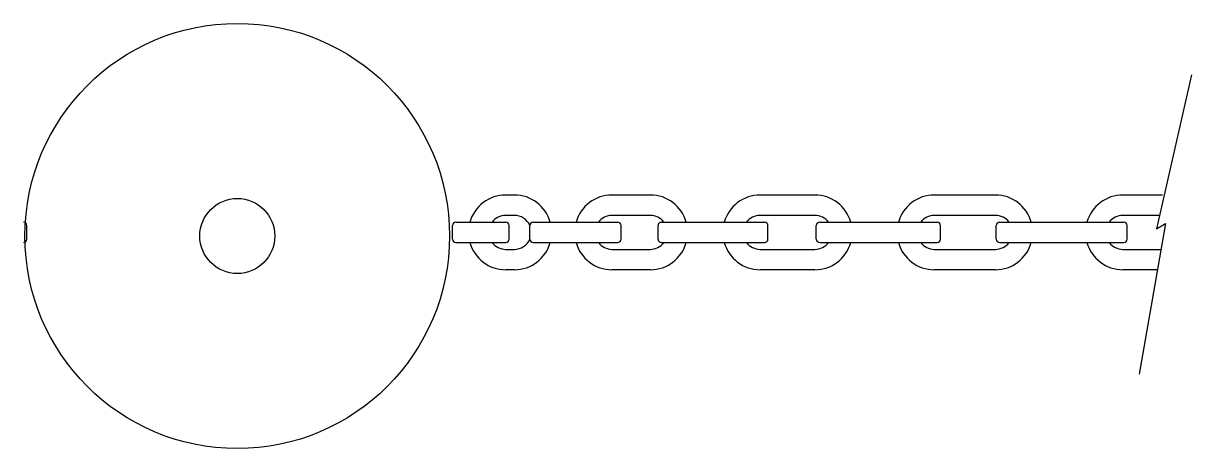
# Model space of a CAD drawing. Extents: x 10 to 193, y 104 to 171.
import ezdxf

# ---------------------------------------------------------------- set-up
doc = ezdxf.new("R2010")
doc.units = 0
doc.layers.add('LIVELLO_1', color=160, linetype='Continuous')

# ---------------------------------------------------------------- blocks, each defined once
blk = doc.blocks.new('AI9-BLK1')
at = {"layer": 'LIVELLO_1', "color": 7}
for p, q in [((-13.93, 6.41), (-15.28, 6.41)), ((7.36, 6.41), (1.35, 6.41)), ((33.12, 6.41), (24.55, 6.41)), ((61.38, 6.41), (51.82, 6.41)), ((87.55, 6.41), (81.34, 6.41)), ((-23.09, 2.16), (-15.28, 2.16)), ((-10.97, 2.16), (2.25, 2.16)), ((9.09, 2.16), (25.25, 2.16)), ((33.88, 2.16), (52.26, 2.16)), ((62.04, 2.16), (81.47, 2.16)), ((86.99, 3.22), (81.34, 3.22)), ((-23.62, -0.49), (-23.62, 1.63)), ((-14.75, -0.49), (-14.75, 1.63)), ((-11.5, -0.49), (-11.5, 1.63)), ((2.78, -0.49), (2.78, 1.63)), ((8.56, -0.49), (8.56, 1.63)), ((25.78, -0.49), (25.78, 1.63)), ((33.34, -0.49), (33.34, 1.63)), ((52.79, -0.49), (52.79, 1.63)), ((61.52, -0.49), (61.52, 1.63)), ((82, -0.49), (82, 1.63)), ((-23.09, -1.02), (-15.28, -1.02)), ((-10.97, -1.02), (2.25, -1.02)), ((9.09, -1.02), (25.25, -1.02)), ((33.88, -1.02), (52.26, -1.02)), ((62.04, -1.02), (81.47, -1.02)), ((-13.93, -5.28), (-15.28, -5.28)), ((7.36, -5.28), (1.35, -5.28)), ((33.12, -5.28), (24.55, -5.28)), ((61.38, -5.28), (51.82, -5.28)), ((86.74, -5.28), (81.34, -5.28))]:
    blk.add_line(p, q, dxfattribs=at)
blk.add_lwpolyline([(92.1, 25.18), (86.63, 1.13), (88, 1.93), (83.87, -21.58)], dxfattribs=at)
for radius in [33.24, 5.87]:
    blk.add_circle((-57.31, 0), radius, dxfattribs=at)
for points in [[(-15.28, 6.41), (-17.89, 6.41), (-20.19, 4.68), (-20.9, 2.16)], [(-8.31, 2.16), (-9.02, 4.68), (-11.32, 6.41), (-13.93, 6.41)], [(1.35, 6.41), (-1.27, 6.41), (-3.56, 4.68), (-4.27, 2.16)], [(12.98, 2.16), (12.27, 4.68), (9.98, 6.41), (7.36, 6.41)], [(24.55, 6.41), (21.94, 6.41), (19.64, 4.68), (18.93, 2.16)], [(38.75, 2.16), (38.03, 4.68), (35.74, 6.41), (33.12, 6.41)], [(51.82, 6.41), (49.21, 6.41), (46.91, 4.68), (46.2, 2.16)], [(67, 2.16), (66.29, 4.68), (63.99, 6.41), (61.38, 6.41)], [(81.34, 6.41), (78.73, 6.41), (76.43, 4.68), (75.72, 2.16)], [(-15.28, 3.22), (-16.12, 3.22), (-16.9, 2.83), (-17.4, 2.16)], [(1.35, 3.22), (0.52, 3.22), (-0.27, 2.83), (-0.77, 2.16)], [(24.55, 3.22), (23.72, 3.22), (22.93, 2.83), (22.43, 2.16)], [(51.82, 3.22), (50.98, 3.22), (50.2, 2.83), (49.7, 2.16)], [(81.34, 3.22), (80.5, 3.22), (79.72, 2.83), (79.21, 2.16)], [(-20.9, -1.02), (-20.19, -3.54), (-17.89, -5.28), (-15.28, -5.28)], [(-13.93, -2.09), (-12.88, -2.09), (-11.93, -1.48), (-11.5, -0.51)], [(-13.93, -5.28), (-11.32, -5.28), (-9.02, -3.54), (-8.31, -1.02)], [(-4.27, -1.02), (-3.56, -3.54), (-1.27, -5.28), (1.35, -5.28)], [(7.36, -5.28), (9.98, -5.28), (12.27, -3.54), (12.98, -1.02)], [(7.36, -2.09), (8.19, -2.09), (8.98, -1.69), (9.48, -1.02)], [(18.93, -1.02), (19.64, -3.54), (21.94, -5.28), (24.55, -5.28)], [(33.12, -5.28), (35.74, -5.28), (38.03, -3.54), (38.75, -1.02)], [(33.12, -2.09), (33.96, -2.09), (34.75, -1.69), (35.25, -1.02)], [(46.2, -1.02), (46.91, -3.54), (49.21, -5.28), (51.82, -5.28)], [(61.38, -5.28), (63.99, -5.28), (66.29, -3.54), (67, -1.02)], [(61.38, -2.09), (62.22, -2.09), (63.01, -1.69), (63.51, -1.02)], [(75.72, -1.02), (76.43, -3.54), (78.73, -5.28), (81.34, -5.28)]]:
    blk.add_open_spline(points, degree=3, dxfattribs=at)
for points, knots in [([(-90.27, 1.63), (-90.27, 1.77), (-90.32, 1.9), (-90.42, 2), (-90.52, 2.11), (-90.66, 2.16), (-90.8, 2.16)], [0, 0, 0, 0, 1, 1, 1, 2, 2, 2, 2]), ([(-23.09, 2.16), (-23.23, 2.16), (-23.36, 2.11), (-23.46, 2), (-23.56, 1.9), (-23.62, 1.77), (-23.62, 1.63)], [0, 0, 0, 0, 1, 1, 1, 2, 2, 2, 2]), ([(-11.5, 1.64), (-11.93, 2.6), (-12.88, 3.22), (-13.93, 3.22), (-13.93, 3.22), (-15.28, 3.22), (-15.28, 3.22)], [0, 0, 0, 0, 1, 1, 1, 2, 2, 2, 2]), ([(-14.75, 1.63), (-14.75, 1.77), (-14.8, 1.9), (-14.91, 2), (-15, 2.11), (-15.14, 2.16), (-15.28, 2.16)], [0, 0, 0, 0, 1, 1, 1, 2, 2, 2, 2]), ([(-10.97, 2.16), (-11.11, 2.16), (-11.25, 2.11), (-11.35, 2), (-11.45, 1.9), (-11.5, 1.77), (-11.5, 1.63)], [0, 0, 0, 0, 1, 1, 1, 2, 2, 2, 2]), ([(9.48, 2.16), (8.98, 2.83), (8.19, 3.22), (7.36, 3.22), (7.36, 3.22), (1.35, 3.22), (1.35, 3.22)], [0, 0, 0, 0, 1, 1, 1, 2, 2, 2, 2]), ([(2.78, 1.63), (2.78, 1.77), (2.72, 1.9), (2.62, 2), (2.52, 2.11), (2.39, 2.16), (2.25, 2.16)], [0, 0, 0, 0, 1, 1, 1, 2, 2, 2, 2]), ([(9.09, 2.16), (8.95, 2.16), (8.82, 2.11), (8.72, 2), (8.62, 1.9), (8.56, 1.77), (8.56, 1.63)], [0, 0, 0, 0, 1, 1, 1, 2, 2, 2, 2]), ([(35.25, 2.16), (34.75, 2.83), (33.96, 3.22), (33.12, 3.22), (33.12, 3.22), (24.55, 3.22), (24.55, 3.22)], [0, 0, 0, 0, 1, 1, 1, 2, 2, 2, 2]), ([(25.78, 1.63), (25.78, 1.77), (25.72, 1.9), (25.62, 2), (25.52, 2.11), (25.39, 2.16), (25.25, 2.16)], [0, 0, 0, 0, 1, 1, 1, 2, 2, 2, 2]), ([(33.88, 2.16), (33.73, 2.16), (33.6, 2.11), (33.5, 2), (33.4, 1.9), (33.34, 1.77), (33.34, 1.63)], [0, 0, 0, 0, 1, 1, 1, 2, 2, 2, 2]), ([(63.51, 2.16), (63.01, 2.83), (62.22, 3.22), (61.38, 3.22), (61.38, 3.22), (51.82, 3.22), (51.82, 3.22)], [0, 0, 0, 0, 1, 1, 1, 2, 2, 2, 2]), ([(52.79, 1.63), (52.79, 1.77), (52.74, 1.9), (52.64, 2), (52.54, 2.11), (52.4, 2.16), (52.26, 2.16)], [0, 0, 0, 0, 1, 1, 1, 2, 2, 2, 2]), ([(62.04, 2.16), (61.91, 2.16), (61.77, 2.11), (61.67, 2), (61.57, 1.9), (61.52, 1.77), (61.52, 1.63)], [0, 0, 0, 0, 1, 1, 1, 2, 2, 2, 2]), ([(82, 1.63), (82, 1.77), (81.95, 1.9), (81.85, 2), (81.75, 2.11), (81.61, 2.16), (81.47, 2.16)], [0, 0, 0, 0, 1, 1, 1, 2, 2, 2, 2]), ([(-90.8, -1.02), (-90.66, -1.02), (-90.52, -0.97), (-90.42, -0.88), (-90.32, -0.77), (-90.27, -0.63), (-90.27, -0.49), (-90.27, -0.49), (-90.27, 1.63), (-90.27, 1.63)], [0, 0, 0, 0, 1, 1, 1, 2, 2, 2, 3, 3, 3, 3]), ([(-23.62, -0.49), (-23.62, -0.63), (-23.56, -0.77), (-23.46, -0.88), (-23.36, -0.97), (-23.23, -1.02), (-23.09, -1.02)], [0, 0, 0, 0, 1, 1, 1, 2, 2, 2, 2]), ([(-17.4, -1.02), (-16.9, -1.69), (-16.12, -2.09), (-15.28, -2.09), (-15.28, -2.09), (-13.93, -2.09), (-13.93, -2.09)], [0, 0, 0, 0, 1, 1, 1, 2, 2, 2, 2]), ([(-15.28, -1.02), (-15.14, -1.02), (-15, -0.97), (-14.91, -0.88), (-14.8, -0.77), (-14.75, -0.63), (-14.75, -0.49)], [0, 0, 0, 0, 1, 1, 1, 2, 2, 2, 2]), ([(-11.5, -0.49), (-11.5, -0.63), (-11.45, -0.77), (-11.35, -0.88), (-11.25, -0.97), (-11.11, -1.02), (-10.97, -1.02)], [0, 0, 0, 0, 1, 1, 1, 2, 2, 2, 2]), ([(-0.77, -1.02), (-0.27, -1.69), (0.52, -2.09), (1.35, -2.09), (1.35, -2.09), (7.36, -2.09), (7.36, -2.09)], [0, 0, 0, 0, 1, 1, 1, 2, 2, 2, 2]), ([(2.25, -1.02), (2.39, -1.02), (2.52, -0.97), (2.62, -0.88), (2.72, -0.77), (2.78, -0.63), (2.78, -0.49)], [0, 0, 0, 0, 1, 1, 1, 2, 2, 2, 2]), ([(8.56, -0.49), (8.56, -0.63), (8.62, -0.77), (8.72, -0.88), (8.82, -0.97), (8.95, -1.02), (9.09, -1.02)], [0, 0, 0, 0, 1, 1, 1, 2, 2, 2, 2]), ([(22.43, -1.02), (22.93, -1.69), (23.72, -2.09), (24.55, -2.09), (24.55, -2.09), (33.12, -2.09), (33.12, -2.09)], [0, 0, 0, 0, 1, 1, 1, 2, 2, 2, 2]), ([(25.25, -1.02), (25.39, -1.02), (25.52, -0.97), (25.62, -0.88), (25.72, -0.77), (25.78, -0.63), (25.78, -0.49)], [0, 0, 0, 0, 1, 1, 1, 2, 2, 2, 2]), ([(33.34, -0.49), (33.34, -0.63), (33.4, -0.77), (33.5, -0.88), (33.6, -0.97), (33.73, -1.02), (33.88, -1.02)], [0, 0, 0, 0, 1, 1, 1, 2, 2, 2, 2]), ([(49.7, -1.02), (50.2, -1.69), (50.98, -2.09), (51.82, -2.09), (51.82, -2.09), (61.38, -2.09), (61.38, -2.09)], [0, 0, 0, 0, 1, 1, 1, 2, 2, 2, 2]), ([(52.26, -1.02), (52.4, -1.02), (52.54, -0.97), (52.64, -0.88), (52.74, -0.77), (52.79, -0.63), (52.79, -0.49)], [0, 0, 0, 0, 1, 1, 1, 2, 2, 2, 2]), ([(61.52, -0.49), (61.52, -0.63), (61.57, -0.77), (61.67, -0.88), (61.77, -0.97), (61.91, -1.02), (62.04, -1.02)], [0, 0, 0, 0, 1, 1, 1, 2, 2, 2, 2]), ([(79.21, -1.02), (79.72, -1.69), (80.5, -2.09), (81.34, -2.09), (81.34, -2.09), (87.3, -2.09), (87.3, -2.09)], [0, 0, 0, 0, 1, 1, 1, 2, 2, 2, 2]), ([(81.47, -1.02), (81.61, -1.02), (81.75, -0.97), (81.85, -0.88), (81.95, -0.77), (82, -0.63), (82, -0.49)], [0, 0, 0, 0, 1, 1, 1, 2, 2, 2, 2])]:
    blk.add_open_spline(points, degree=3, knots=knots, dxfattribs=at)

msp = doc.modelspace()

# ---------------------------------------------------------------- block references
at = {"layer": 'LIVELLO_1', "color": 7}
msp.add_blockref('AI9-BLK1', (101.066182, 137.74086), dxfattribs=at)

doc.saveas('drawing.dxf')
